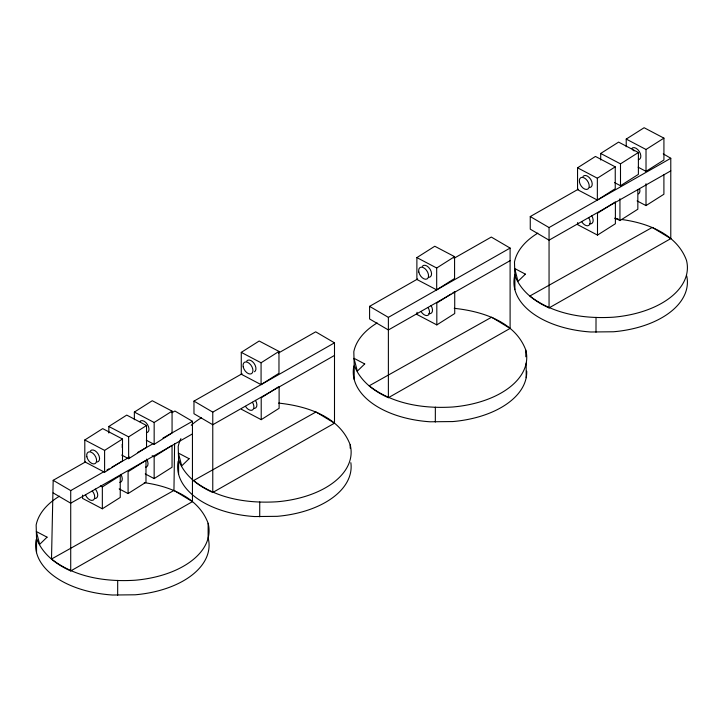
<?xml version="1.0" encoding="UTF-8"?>
<svg xmlns="http://www.w3.org/2000/svg" width="723" height="723" viewBox="0 0 723 723"><rect width="100%" height="100%" fill="white"/><g stroke="black" fill="none" stroke-linecap="round" stroke-linejoin="round"><path stroke-width="1.08" d="M59.485 496.168A86.742 50.077 0 0 0 36.15 525.006L36.539 538.463C42.368 553.972 55.951 564.32 70.718 570.944L192.445 501.645L173.945 490.438L174.614 443.678M144.257 482.675C169.589 486.154 198.644 497.424 208.125 523.298A86.742 50.077 0 0 1 135.138 580.226C105.983 582.042 75.12 577.424 51.505 559.042L53.177 480.316L85.567 461.88M117.695 580.397L117.668 595.273M259.747 501.934L259.72 516.809M435.354 407.166L435.327 422.042M596.023 317.37L595.996 332.246M84.799 439.982L102.702 428.622L122.503 439.024L122.503 460.885L104.6 472.246L84.799 461.843L84.799 439.982L104.6 450.384L122.503 439.024M108.839 433.014L108.839 426.462L126.733 415.101L146.534 425.504L146.534 447.365L128.64 458.716L121.708 455.074M134.361 419.738L134.361 412.083L152.264 400.732L172.065 411.134L172.065 432.987L154.162 444.347L146.245 440.18M241.274 352.372L259.168 341.012L278.97 351.414L278.97 373.276L261.075 384.636L241.274 374.234L241.274 352.372L261.075 362.774L278.97 351.414M128.64 458.716L128.64 436.864L146.534 425.504M154.162 444.347L154.162 422.485L172.065 411.134M416.882 257.605L434.776 246.245L454.577 256.647L454.577 278.509L436.683 289.869L416.882 279.467L416.882 257.605L436.683 268.007L454.577 256.647M577.55 167.808L595.445 156.448L615.246 166.85L615.246 188.712L597.352 200.072L577.55 189.67L577.55 167.808L597.352 178.21L615.246 166.85M600.696 160.018L600.696 153.457L618.59 142.106L638.391 152.508L638.391 174.37L620.497 185.721L614.559 182.603M626.226 146.733L626.226 139.087L644.121 127.727L663.922 138.129L663.922 159.991L646.019 171.351L638.102 167.185M102.341 508.793L102.341 486.94L120.244 475.58L120.244 497.442L102.341 508.793L82.539 498.391L82.539 495.11M154.153 478.599L154.153 456.737L172.047 445.377L172.047 467.239L154.153 478.599L145.242 473.917M620.497 185.721L620.497 163.859L638.391 152.508M646.019 171.351L646.019 149.489L663.922 138.129M278.165 387.049L261.211 397.804L261.211 419.665L241.41 409.263M128.088 493.574L145.983 482.223L145.983 460.361L128.088 471.712L128.088 493.574L119.178 488.893M450.953 294.071L436.819 303.036L436.819 324.898L417.017 314.496L417.017 312.309M452.833 292.878L454.722 291.676L454.722 313.538L436.819 324.898M261.211 419.665L279.114 408.305L279.114 386.444M614.993 217.975L619.945 220.578L637.84 209.218L637.84 189.553M597.496 235.092L615.39 223.741L615.39 201.88L597.496 213.24L597.496 235.092L577.695 224.69L577.695 222.512M637.099 200.913L646.01 205.594L663.904 194.243L663.904 174.568M171.957 412.706L174.903 411.026L192.445 421.301L192.445 501.645M334.496 355.436L212.77 424.735L193.972 413.728L193.972 401.12L242.078 373.737M278.4 353.059L315.698 331.83L334.496 342.838L334.496 423.181L212.77 492.471C198.003 485.856 184.419 475.508 178.59 460L178.201 446.543A86.742 50.077 0 0 1 180.904 438.626M510.104 260.669L388.378 329.968L369.589 318.96L369.589 306.353L417.686 278.97M454.008 258.292L491.315 237.063L510.104 248.07L510.104 328.414L388.378 397.704C373.61 391.089 360.027 380.741 354.198 365.232L353.809 351.776A86.742 50.077 0 0 1 377.144 322.937M670.781 170.872L549.055 240.163L530.257 229.164L530.257 216.557L578.355 189.173M53.177 480.316L70.718 490.592L104.094 471.595M107.04 469.914L109.001 468.793M111.948 467.121L129.616 457.063M137.469 452.589L153.177 443.651M162.991 438.066L192.445 421.301M193.972 401.12L212.77 412.128L334.496 342.838M369.589 306.353L388.378 317.361L510.104 248.07M530.257 216.557L549.055 227.564L670.781 158.274L670.781 238.617L549.055 307.908C534.288 301.292 520.696 290.944 514.875 275.436L514.487 261.979A86.742 50.077 0 0 1 537.822 233.14M192.445 433.908L70.718 503.199L53.177 492.923M51.505 559.042L173.945 490.438M614.902 218.536L618.201 219.015M621.491 219.485C647.184 222.838 676.8 234.026 686.461 260.271A86.742 50.077 0 0 1 613.466 317.189C584.311 319.015 553.457 314.397 529.842 296.014L652.282 227.411L670.781 238.617M454.234 308.332C481.952 311.224 515.11 321.509 525.793 350.068L525.793 356.791M278.626 403.1C306.344 405.992 339.503 416.276 350.185 444.835L350.185 448.197M510.104 328.414L491.613 317.207L369.173 385.811C392.779 404.193 423.642 408.811 452.797 406.995A86.742 50.077 0 0 0 525.793 350.068M334.496 423.181L316.005 411.974L193.556 480.578C217.171 498.96 248.034 503.579 277.189 501.762A86.742 50.077 0 0 0 350.185 444.835M626.226 139.087L646.019 149.489M600.696 153.457L620.497 163.859M134.361 412.083L154.162 422.485M108.839 426.462L128.64 436.864M152.164 455.698L154.153 456.737M100.361 485.892L102.341 486.94M663.262 153.863L670.781 158.274M646.01 183.741L646.01 205.594M619.945 198.717L619.945 220.578M597.352 178.21L597.352 200.072M549.055 227.564L549.055 307.908M526.181 363.136L526.181 377.713M514.875 275.436L514.875 289.625M436.683 268.007L436.683 289.869M388.378 317.361L388.378 397.704M354.198 365.232L354.198 379.421M261.075 362.774L261.075 384.636M212.77 412.128L212.77 492.471M208.125 523.298L208.125 537.876A86.742 50.077 0 0 1 135.138 594.794L112.49 595.02A86.742 50.077 0 0 1 36.15 539.584M178.59 460L178.59 474.189M104.6 450.384L104.6 472.246M70.718 490.592L70.718 570.944M36.539 538.463L36.539 552.652M631.604 148.658A6.697 4.04 57.6 0 1 639.394 151.622A6.697 4.04 57.6 0 1 638.373 159.675M632.896 150.086A6.697 4.04 57.6 0 1 634.17 150.944M639.728 189.263A6.697 4.04 57.6 0 1 638.454 193.872M422.322 266.308A6.697 4.04 57.6 0 1 430.113 269.272A6.697 4.04 57.6 0 1 429.082 277.325M428.061 307.501A6.697 4.04 57.6 0 1 428.061 315.237A6.697 4.04 57.6 0 1 421.066 311.559M431.071 305.603A6.697 4.04 57.6 0 1 428.847 313.574M526.724 371.17A86.742 50.077 0 0 1 452.797 421.563L430.158 421.789A86.742 50.077 0 0 1 353.809 366.344M582.991 176.511A6.697 4.04 57.6 0 1 590.781 179.476A6.697 4.04 57.6 0 1 589.751 187.528M588.739 217.704A6.697 4.04 57.6 0 1 588.739 225.44A6.697 4.04 57.6 0 1 581.735 221.762M591.739 215.806A6.697 4.04 57.6 0 1 589.516 223.778M122.133 444.491A6.697 4.04 57.6 0 1 122.133 447.32M90.357 450.989A6.697 4.04 57.6 0 1 98.138 453.954A6.697 4.04 57.6 0 1 97.117 462.006M139.747 421.654A6.697 4.04 57.6 0 1 147.537 424.618A6.697 4.04 57.6 0 1 146.507 432.67M246.715 361.075A6.697 4.04 57.6 0 1 254.017 363.308A6.697 4.04 57.6 0 1 254.505 371.767M252.454 402.277A6.697 4.04 57.6 0 1 252.454 410.004A6.697 4.04 57.6 0 1 245.459 406.326M92.264 490.944A6.697 4.04 57.6 0 1 93.285 500.081A6.697 4.04 57.6 0 1 85.495 494.857M255.463 400.37A6.697 4.04 57.6 0 1 254.433 408.423M95.264 489.037A6.697 4.04 57.6 0 1 95.264 498.509M120.84 474.351A6.697 4.04 57.6 0 1 119.81 482.404M146.588 459.141A6.697 4.04 57.6 0 1 145.567 467.203M191.252 425.296A86.742 50.077 0 0 1 201.536 417.704M350.836 462.648A86.742 50.077 0 0 1 277.189 516.33L254.55 516.556A86.742 50.077 0 0 1 178.201 461.111M686.714 275.915A86.742 50.077 0 0 1 613.466 331.767L590.827 331.993A86.742 50.077 0 0 1 514.948 274.568M47.058 537.171L39.657 544.365L36.349 531.541L47.058 537.171M189.119 458.707L181.708 465.901L178.4 453.077L189.119 458.707M364.726 363.94L357.316 371.134L354.008 358.31L364.726 363.94M525.395 274.144L517.993 281.337L514.677 268.513L525.395 274.144M418.825 272.101A6.697 4.04 57.6 0 0 427.103 278.906A6.697 4.04 57.6 0 0 424.889 268.594A6.697 4.04 57.6 0 0 418.825 272.101M579.494 182.304A6.697 4.04 57.6 0 0 587.781 189.11A6.697 4.04 57.6 0 0 585.558 178.798A6.697 4.04 57.6 0 0 579.494 182.304M86.859 456.782A6.697 4.04 57.6 0 0 95.138 463.588A6.697 4.04 57.6 0 0 92.924 453.276A6.697 4.04 57.6 0 0 86.859 456.782M243.217 366.868A6.697 4.04 57.6 0 0 251.496 373.674A6.697 4.04 57.6 0 0 249.281 363.362A6.697 4.04 57.6 0 0 243.217 366.868"/></g></svg>
